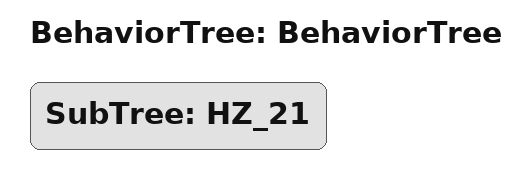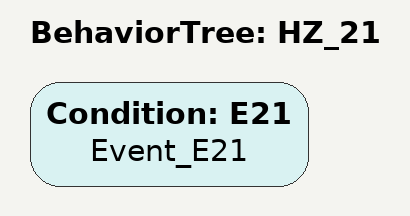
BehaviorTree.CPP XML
<?xml version="1.0" ?>
<root main_tree_to_execute="BehaviorTree">
  <BehaviorTree ID="BehaviorTree">
    <SubTree ID="HZ_21"/>
  </BehaviorTree>
  <BehaviorTree ID="HZ_21">
    <Condition ID="E21" name="Event_E21"/>
  </BehaviorTree>
</root>
